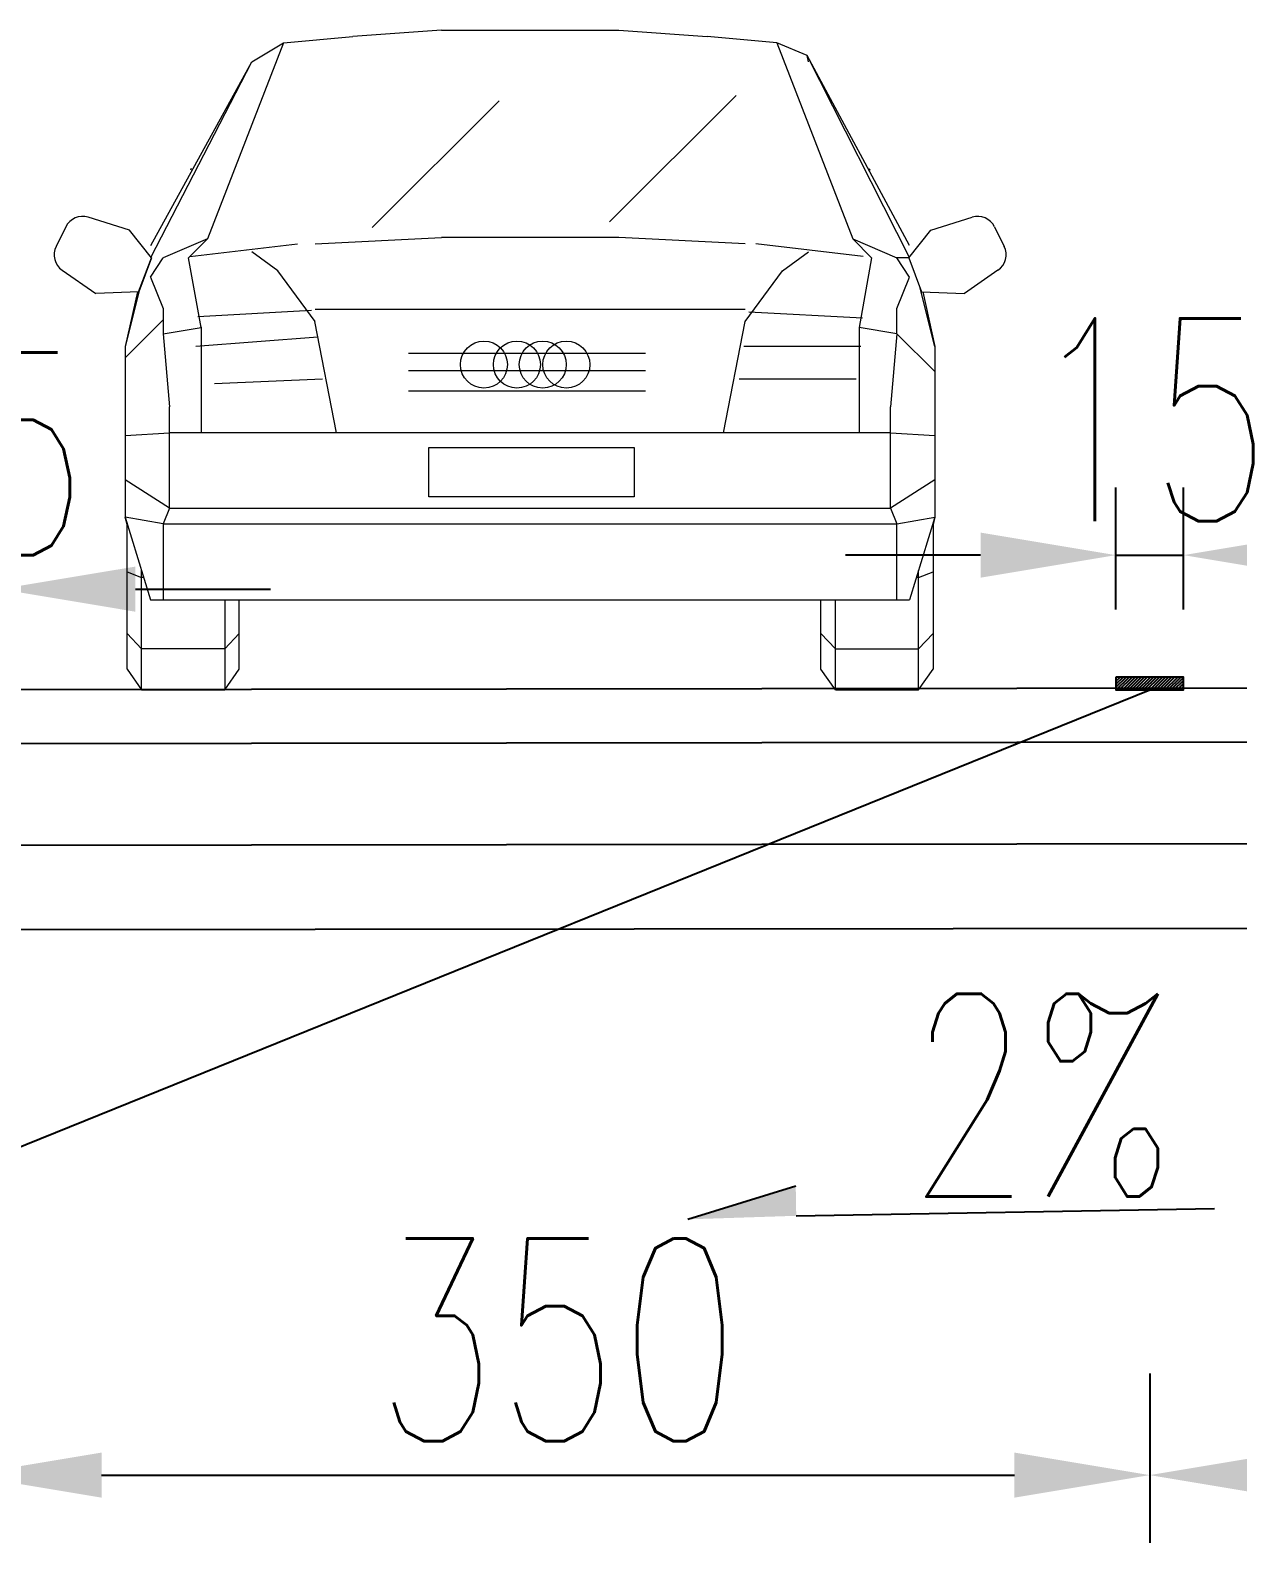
# Model space of a CAD drawing. Extents: x -941089 to 947074, y -2579987 to 8.
# Drawn here: x 2133.02 to 2150.87, y -223.98 to -201.62 of the extents above; entities that cross this region are included whole.
import ezdxf

# ---------------------------------------------------------------- set-up
doc = ezdxf.new("R2010")
doc.units = 0
doc.header["$LTSCALE"] = 5
doc.header["$PDMODE"] = 32
doc.header["$PDSIZE"] = 0.3
doc.layers.get('0').update_dxf_attribs({"linetype": 'CONTINUOUS'})
doc.layers.get('Defpoints').update_dxf_attribs({"linetype": 'CONTINUOUS'})
for name, color, linetype in [('尺寸', 2, 'CONTINUOUS'), ('尺寸标注', 7, 'CONTINUOUS'), ('文字', 7, 'CONTINUOUS')]:
    doc.layers.add(name, color=color, linetype=linetype)
doc.layers.add('标注', color=4, linetype='CONTINUOUS', lineweight=15)
doc.layers.add('车人', color=7, linetype='CONTINUOUS', lineweight=9)
doc.styles.get("Standard").update_dxf_attribs({"font": 'simplex1.shx', "width": 0.7, "bigfont": 'hztxt.shx'})
doc.dimstyles.new('比例1：200', dxfattribs={"dimtxt": 3, "dimasz": 2, "dimexe": 1, "dimexo": 1, "dimgap": 0.5, "dimtad": 1, "dimlfac": 20, "dimzin": 13, "dimdsep": 46, "dimtxsty": 'Standard', "dimcen": -0.09, "dimclrd": 256, "dimclre": 256, "dimclrt": 4, "dimaunit": 1, "dimadec": 0, "dimazin": 0, "dimtfac": 0.0005, "dimtix": 1, "dimtmove": 2, "dimatfit": 3, "dimfxl": 0, "dimtolj": 1, "dimtzin": 13, "dimarcsym": 0})

# ---------------------------------------------------------------- blocks, each defined once
blk = doc.blocks.new('mycar')
at = {"layer": '车人', "color": 143}
for p, q in [((-0.7297, 1.9134), (-0.5239, 1.9317)), ((-0.2619, 1.9506), (-0.5239, 1.9317)), ((-0.2619, 1.9506), (0.2619, 1.9506)), ((0.2619, 1.9506), (0.5239, 1.9317)), ((0.7292, 1.9134), (0.5239, 1.9317)), ((-0.7292, 1.9134), (-0.954, 1.3335)), ((-0.823, 1.8568), (-0.7297, 1.9134)), ((0.7292, 1.9134), (0.954, 1.3335)), ((0.819, 1.8757), (0.7292, 1.9134)), ((-1.1221, 1.3146), (-0.823, 1.8568)), ((-1.1216, 1.2789), (-0.823, 1.8568)), ((1.1221, 1.3146), (0.819, 1.8757)), ((1.1216, 1.2789), (0.819, 1.8757)), ((0.823, 1.8568), (0.819, 1.8757)), ((-1.0023, 1.5419), (-1.0046, 1.5373)), ((1.0023, 1.5419), (1.0046, 1.5373)), ((-1.1851, 1.3598), (-1.307, 1.3977)), ((1.1851, 1.3598), (1.307, 1.3977)), ((-1.3734, 1.3693), (-1.4019, 1.3116)), ((-1.1201, 1.2774), (-1.1851, 1.3598)), ((1.1201, 1.2774), (1.1851, 1.3598)), ((1.3734, 1.3693), (1.4019, 1.3116)), ((-0.954, 1.3335), (-1.0849, 1.2774)), ((-1.01, 1.2774), (-0.954, 1.3335)), ((-1.0062, 1.2818), (-0.6882, 1.319)), ((-0.636, 1.319), (-0.2619, 1.3378)), ((0.2619, 1.3378), (-0.2619, 1.3378)), ((0.636, 1.319), (0.2619, 1.3378)), ((0.9853, 1.2818), (0.6673, 1.319)), ((1.01, 1.2774), (0.954, 1.3335)), ((0.954, 1.3335), (1.0849, 1.2774)), ((-1.1578, 1.1772), (-1.1201, 1.2774)), ((-1.1201, 1.2774), (-1.1574, 1.1772)), ((-1.1226, 1.2209), (-1.0849, 1.2774)), ((-0.9728, 1.0715), (-1.01, 1.2774)), ((-0.7461, 1.2397), (-0.823, 1.2958)), ((0.7461, 1.2397), (0.823, 1.2958)), ((1.01, 1.2774), (0.9728, 1.0715)), ((1.1201, 1.2774), (1.0849, 1.2774)), ((1.1221, 1.2209), (1.0849, 1.2774)), ((1.1201, 1.2774), (1.1574, 1.1772)), ((-1.3836, 1.2412), (-1.2843, 1.1727)), ((-1.1226, 1.2209), (-1.0849, 1.1276)), ((-0.636, 1.0899), (-0.7461, 1.2397)), ((0.636, 1.0899), (0.7461, 1.2397)), ((1.0849, 1.1276), (1.1221, 1.2209)), ((1.3836, 1.2412), (1.2843, 1.1727)), ((-1.1574, 1.1772), (-1.2843, 1.1727)), ((-1.1539, 1.1876), (-1.1975, 1.0155)), ((-1.1613, 1.1767), (-1.1975, 1.0155)), ((1.197, 1.0155), (1.1534, 1.1876)), ((1.1574, 1.1772), (1.2843, 1.1727)), ((1.1613, 1.1767), (1.197, 1.0155)), ((-1.0849, 1.1276), (-1.0849, 1.0527)), ((-0.9832, 1.1042), (-0.6464, 1.1226)), ((-0.636, 1.126), (0.636, 1.126)), ((1.0849, 1.0527), (1.0849, 1.1276)), ((-1.0849, 1.0941), (-1.1975, 0.982)), ((-0.5728, 0.7607), (-0.6365, 1.0899)), ((0.5723, 0.7607), (0.636, 1.0899)), ((0.9832, 1.099), (0.6464, 1.1174)), ((-1.0849, 1.0527), (-0.9728, 1.0715)), ((-1.0849, 1.0527), (-1.0666, 0.8369)), ((-0.9728, 1.0732), (-0.9728, 0.7607)), ((0.9728, 1.0732), (0.9728, 0.7607)), ((1.0849, 1.0527), (0.9728, 1.0715)), ((1.0849, 1.0527), (1.0661, 0.8369)), ((1.0849, 1.0527), (1.1975, 0.9406)), ((-1.1975, 1.0155), (-1.1975, 0.5105)), ((1.197, 1.0155), (1.197, 0.5105)), ((-1.0666, 0.5377), (-1.0666, 0.8369)), ((1.0661, 0.5377), (1.0661, 0.8369)), ((-1.1975, 0.7523), (-1.0666, 0.7607)), ((1.0661, 0.7607), (-1.0666, 0.7607)), ((1.0661, 0.7607), (1.197, 0.7523)), ((-1.0666, 0.5377), (-1.1975, 0.6218)), ((1.197, 0.6218), (1.0661, 0.5377)), ((-1.0666, 0.5377), (-1.0849, 0.4916)), ((-1.0666, 0.5377), (1.0661, 0.5377)), ((1.0661, 0.5377), (1.0849, 0.4916)), ((-1.1975, 0.5105), (-1.1226, 0.2669)), ((-1.1921, 0.4896), (-1.1975, 0.5105)), ((-1.1975, 0.5105), (-1.1916, 0.4896)), ((-1.0849, 0.4916), (-1.1975, 0.5105)), ((-1.1921, 0.062), (-1.1921, 0.4926)), ((1.0849, 0.4916), (1.197, 0.5105)), ((1.197, 0.5105), (1.1221, 0.2669)), ((1.197, 0.5105), (1.1916, 0.4896)), ((1.1916, 0.4926), (1.1916, 0.062)), ((1.1921, 0.4896), (1.197, 0.5105)), ((-1.0849, 0.4916), (1.0849, 0.4916)), ((-1.0849, 0.4916), (-1.0849, 0.2669)), ((1.0849, 0.2669), (1.0849, 0.4916)), ((-1.1921, 0.3492), (-1.1494, 0.3324)), ((-1.1494, 0), (-1.1494, 0.3537)), ((-1.1425, 0.3324), (-1.1494, 0.3324)), ((1.1489, 0.3324), (1.1425, 0.3324)), ((1.1489, 0), (1.1489, 0.3537)), ((1.1489, 0.3324), (1.1916, 0.3492)), ((-1.1226, 0.2669), (1.1221, 0.2669)), ((-0.9034, 0.2669), (-0.9034, 0)), ((-0.8607, 0.062), (-0.8607, 0.2669)), ((0.8602, 0.062), (0.8602, 0.2669)), ((0.9034, 0), (0.9034, 0.2669)), ((-1.1921, 0.1672), (-1.1494, 0.1215)), ((-0.8607, 0.1672), (-0.9034, 0.1215)), ((0.8602, 0.1672), (0.9034, 0.1215)), ((1.1916, 0.1672), (1.1489, 0.1215)), ((-0.9034, 0.1215), (-1.1494, 0.1215)), ((0.9034, 0.1215), (1.1489, 0.1215)), ((-1.1921, 0.062), (-1.1494, 0)), ((-0.9034, 0), (-0.8607, 0.062)), ((0.9034, 0), (0.8602, 0.062)), ((1.1489, 0), (1.1916, 0.062)), ((-1.1494, 0), (-0.9034, 0)), ((0.9034, 0), (1.1489, 0))]:
    blk.add_line(p, q, dxfattribs=at)
at = {"layer": '车人', "color": 143, "linetype": 'Continuous'}
for p, q in [((0.2343, 1.384), (0.6094, 1.7581)), ((-0.4671, 1.3678), (-0.0919, 1.7418)), ((-0.9885, 1.0165), (-0.6283, 1.0442)), ((-0.3598, 0.9958), (0.3416, 0.9958)), ((0.6322, 1.0165), (0.9785, 1.0165)), ((-0.3598, 0.9446), (0.3416, 0.9446)), ((-0.9331, 0.906), (-0.6145, 0.9198)), ((0.6183, 0.9198), (0.9646, 0.9198)), ((-0.3598, 0.8849), (0.3416, 0.8849)), ((-0.2995, 0.5708), (-0.2995, 0.7172)), ((-0.2995, 0.7172), (0.3078, 0.7172)), ((0.3078, 0.7172), (0.3078, 0.5708)), ((0.3078, 0.5708), (-0.2995, 0.5708))]:
    blk.add_line(p, q, dxfattribs=at)
at = {"layer": '车人', "color": 143}
for centre in [(-0.1365, 0.9621), (-0.0392, 0.9621), (0.0372, 0.9621), (0.1071, 0.962)]:
    blk.add_circle(centre, 0.0695, dxfattribs=at)
for centre, start, end in [((-1.3235, 1.3446), 72.6944, 153.6733), ((1.3235, 1.3446), 26.3267, 107.3056), ((-1.3521, 1.2869), 153.6733, 235.4221), ((1.3521, 1.2869), 304.5779, 26.3267)]:
    blk.add_arc(centre, 0.0556, start, end, dxfattribs=at)
blk = doc.blocks.new('*D93')
at = {"layer": 'Defpoints', "color": 0}
for p in [(2132.07, -220.479), (2149.57, -220.479), (2149.57, -222.979)]:
    blk.add_point(p, dxfattribs=at)
at = {"layer": '标注', "lineweight": -2}
for p, q in [((2132.07, -221.479), (2132.07, -223.979)), ((2149.57, -221.479), (2149.57, -223.979)), ((2134.07, -222.979), (2147.57, -222.979))]:
    blk.add_line(p, q, dxfattribs=at)
at = {"layer": '标注'}
for points in [[(2134.07, -222.646), (2134.07, -223.312), (2132.07, -222.979)], [(2147.57, -222.646), (2147.57, -223.312), (2149.57, -222.979)]]:
    blk.add_solid(points, dxfattribs=at)
at = {"layer": '标注', "color": 4, "insert": (2140.82, -220.979), "char_height": 3, "attachment_point": 5}
blk.add_mtext('\\A1;350', dxfattribs=at)
blk = doc.blocks.new('*D94')
at = {"layer": 'Defpoints', "color": 0}
for p in [(2149.57, -220.479), (2167.07, -220.479), (2167.07, -222.979)]:
    blk.add_point(p, dxfattribs=at)
at = {"layer": '标注', "lineweight": -2}
for p, q in [((2149.57, -221.479), (2149.57, -223.979)), ((2167.07, -221.479), (2167.07, -223.979)), ((2151.57, -222.979), (2165.07, -222.979))]:
    blk.add_line(p, q, dxfattribs=at)
at = {"layer": '标注'}
for points in [[(2151.57, -222.646), (2151.57, -223.312), (2149.57, -222.979)], [(2165.07, -222.646), (2165.07, -223.312), (2167.07, -222.979)]]:
    blk.add_solid(points, dxfattribs=at)
at = {"layer": '标注', "color": 4, "insert": (2158.32, -220.979), "char_height": 3, "attachment_point": 5}
blk.add_mtext('\\A1;350', dxfattribs=at)
blk = doc.blocks.new('*D97')
at = {"layer": 'Defpoints', "color": 0}
for p in [(2132.57, -209.881), (2131.57, -211.183), (2132.57, -211.183)]:
    blk.add_point(p, dxfattribs=at)
at = {"layer": '标注', "lineweight": -2}
for p, q in [((2131.57, -210.183), (2131.57, -208.881)), ((2132.57, -210.183), (2132.57, -208.881)), ((2129.57, -209.881), (2127.57, -209.881)), ((2131.57, -209.881), (2132.57, -209.881)), ((2134.57, -209.881), (2136.57, -209.881))]:
    blk.add_line(p, q, dxfattribs=at)
at = {"layer": '标注'}
for points in [[(2129.57, -209.548), (2129.57, -210.215), (2131.57, -209.881)], [(2134.57, -209.548), (2134.57, -210.215), (2132.57, -209.881)]]:
    blk.add_solid(points, dxfattribs=at)
at = {"layer": '标注', "color": 4, "insert": (2132.07, -207.881), "char_height": 3, "attachment_point": 5}
blk.add_mtext('\\A1;15', dxfattribs=at)
blk = doc.blocks.new('*D98')
at = {"layer": 'Defpoints', "color": 0}
for p in [(2150.07, -209.379), (2149.07, -211.183), (2150.07, -211.183)]:
    blk.add_point(p, dxfattribs=at)
at = {"layer": '标注', "lineweight": -2}
for p, q in [((2149.07, -210.183), (2149.07, -208.379)), ((2150.07, -210.183), (2150.07, -208.379)), ((2147.07, -209.379), (2145.07, -209.379)), ((2149.07, -209.379), (2150.07, -209.379)), ((2152.07, -209.379), (2154.07, -209.379))]:
    blk.add_line(p, q, dxfattribs=at)
at = {"layer": '标注'}
for points in [[(2147.07, -209.046), (2147.07, -209.712), (2149.07, -209.379)], [(2152.07, -209.046), (2152.07, -209.712), (2150.07, -209.379)]]:
    blk.add_solid(points, dxfattribs=at)
at = {"layer": '标注', "color": 4, "insert": (2149.57, -207.379), "char_height": 3, "attachment_point": 5}
blk.add_mtext('\\A1;15', dxfattribs=at)

msp = doc.modelspace()

# ---------------------------------------------------------------- hatches: boundary and pattern name
at = {"layer": '尺寸标注'}
h = msp.add_hatch(dxfattribs=at)
h.set_pattern_fill('ANSI31', color=256, scale=0.01, style=0)
h.set_pattern_definition([(45, (36.39458, -109.701927), (-0.0224506403, 0.0224506403), [])])
h.paths.add_polyline_path([(2149.07019, -211.18251), (2149.07019, -211.37218), (2150.07019, -211.37218), (2150.07019, -211.18251)])

# ---------------------------------------------------------------- linework, layer by layer
for p, q in [((2169.57019, -211.32268), (2130.90142, -211.37218)), ((2169.57019, -212.12268), (2130.89986, -212.17218)), ((2171.57133, -213.62433), (2130.89986, -213.67218)), ((2171.57133, -214.87433), (2130.89986, -214.92218))]:
    msp.add_line(p, q)
at = {"layer": '尺寸', "linetype": 'Continuous'}
msp.add_line((2129.49399, -219.48891), (2149.57019, -211.37218), dxfattribs=at)
at = {"layer": '尺寸标注'}
msp.add_lwpolyline([(2149.07019, -211.18251), (2149.07019, -211.37218), (2150.07019, -211.37218), (2150.07019, -211.18251), (2149.07019, -211.18251)], dxfattribs=at)
at = {"layer": '文字'}
for p, q in [((2142.74212, -219.19772, -0.05458), (2144.33566, -218.70234, -0.05458)), ((2144.34319, -219.14553, -0.05458), (2150.53064, -219.03629, -0.05458))]:
    msp.add_line(p, q, dxfattribs=at)
msp.add_solid([(2142.74212, -219.19772, -0.05458), (2144.33566, -218.70234, -0.05458), (2144.34319, -219.14553, -0.05458)], dxfattribs=at)

# ---------------------------------------------------------------- block references
at = {"xscale": 5, "yscale": 5, "zscale": 5}
msp.add_blockref('mycar', (2140.40794, -211.37218), dxfattribs=at)

# ---------------------------------------------------------------- texts
at = {"layer": '文字', "width": 0.7}
msp.add_text('2%', height=3, dxfattribs=at).set_placement((2145.99877, -218.86178))

# ---------------------------------------------------------------- dimensions: what is measured, and where the dimension line sits
at = {"layer": '标注'}
for base, p1, p2, picture, middle in [((2150.07019, -209.37907), (2149.07019, -211.18251), (2150.07019, -211.18251), '*D98', (2149.57019, -207.37907)), ((2132.57019, -209.88126), (2131.57019, -211.18251), (2132.57019, -211.18251), '*D97', (2132.07019, -207.88126))]:
    dim = msp.add_linear_dim(base=base, p1=p1, p2=p2, text='15', dimstyle='比例1：200', dxfattribs=at)
    dim.commit()
    dim.dimension.update_dxf_attribs({"geometry": picture, "text_midpoint": middle})
for base, p1, p2, picture, middle in [((2149.57019, -222.97887), (2132.07019, -220.47887), (2149.57019, -220.47887), '*D93', (2140.82019, -220.97887)), ((2167.07019, -222.97887), (2149.57019, -220.47887), (2167.07019, -220.47887), '*D94', (2158.32019, -220.97887))]:
    dim = msp.add_linear_dim(base=base, p1=p1, p2=p2, dimstyle='比例1：200', dxfattribs=at)
    dim.commit()
    dim.dimension.update_dxf_attribs({"geometry": picture, "text_midpoint": middle})

doc.saveas('drawing.dxf')
